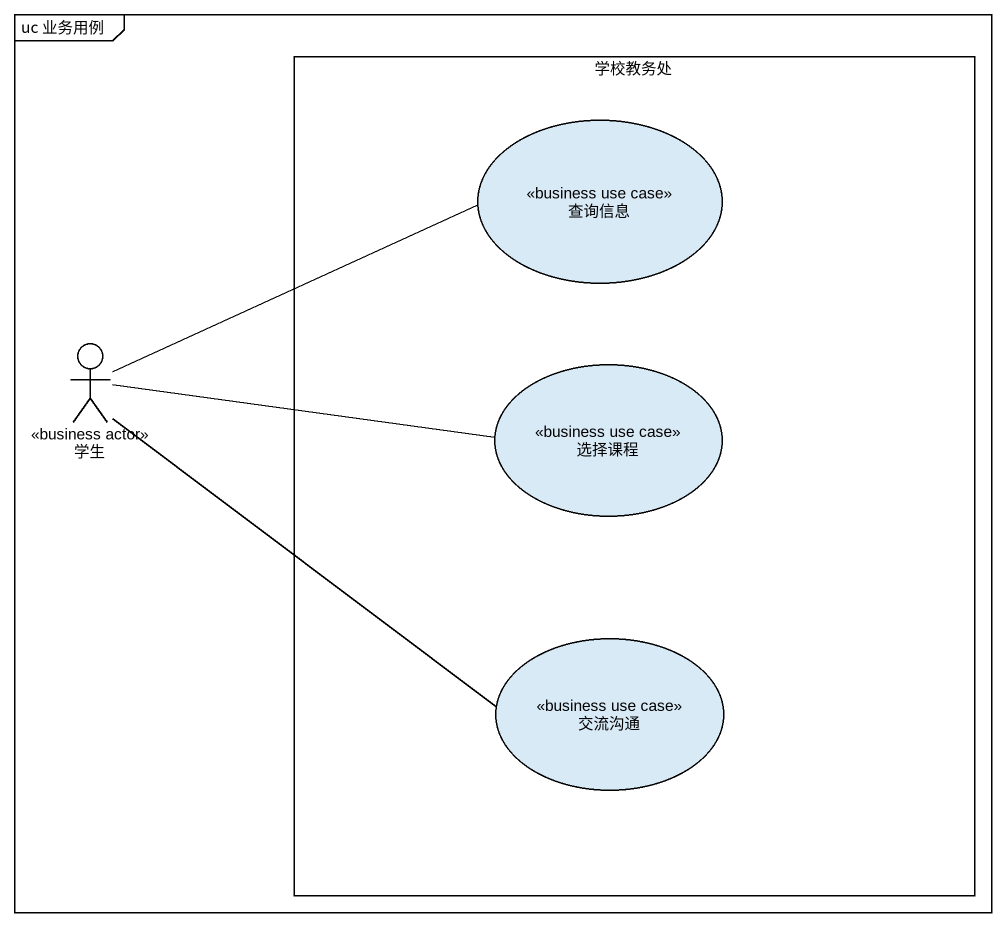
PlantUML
@startuml
mainframe uc 业务用例
rectangle 学校教务处 {
  usecase 查询信息 <<business use case>>
  usecase 选择课程 <<business use case>>
  usecase 交流沟通 <<business use case>>
}
actor 学生 <<business actor>>
学生 -right- 查询信息
学生 -right- 选择课程
学生 -right- 交流沟通
@enduml
